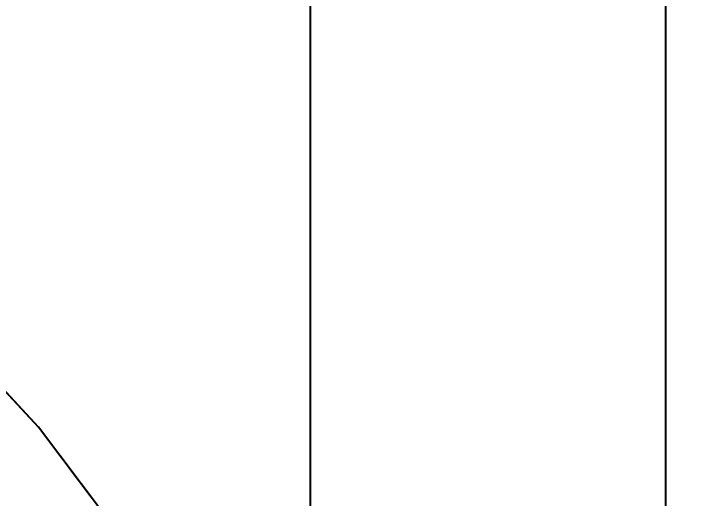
# Model space of a CAD drawing. Header units: millimetres. Extents: x -9 to 234, y -53 to 196.
# Drawn here: x 43.08 to 58.35, y 159.53 to 170.44 of the extents above; entities that cross this region are included whole.
import ezdxf

# ---------------------------------------------------------------- set-up
doc = ezdxf.new("R2010")
doc.units = ezdxf.units.MM
doc.linetypes.add('DASHED', pattern=[1.524, 1.27, -0.254])
for name, color, linetype in [('DIMS', 3, 'CONTINUOUS'), ('HIDDEN', 8, 'DASHED'), ('VISIBLE', 7, 'CONTINUOUS')]:
    doc.layers.add(name, color=color, linetype=linetype)
doc.styles.add('OpenSansCondensed-Light', font='OpenSansCondensed-Light.ttf')
doc.dimstyles.new('EZDXF', dxfattribs={"dimtxt": 0.25, "dimasz": 0.175, "dimexe": 0.375, "dimexo": 0.125, "dimgap": 0.1, "dimtad": 1, "dimlfac": 100, "dimzin": 12, "dimdsep": 46, "dimtxsty": 'OpenSansCondensed-Light', "dimblk": 'ARCHTICK', "dimcen": 2.5, "dimazin": 3, "dimtfac": 0.5, "dimtmove": 2, "dimatfit": 3})

# ---------------------------------------------------------------- blocks, each defined once
blk = doc.blocks.new('_ARCHTICK')
at = {"color": 0, "linetype": 'BYBLOCK', "const_width": 0.15}
blk.add_lwpolyline([(-0.5, -0.5), (0.5, 0.5)], dxfattribs=at)

msp = doc.modelspace()

# ---------------------------------------------------------------- linework, layer by layer
at = {"layer": 'HIDDEN'}
for points in [[(49.75, 187.1), (49.75, 81.6)], [(49.25, 145.7), (49.13074, 148.08963), (48.77414, 150.45551), (48.18375, 152.77412), (47.36543, 155.02244), (46.32732, 157.1781), (45.07973, 159.21968), (43.63507, 161.1269), (42.00768, 162.8808), (40.21376, 164.46396), (38.27111, 165.86062), (36.19906, 167.05692), (34.01818, 168.04097), (31.75017, 168.80298), (29.41756, 169.33539), (27.04352, 169.63289), (24.65166, 169.69254), (22.26575, 169.51374), (19.9095, 169.09827), (17.60632, 168.45026), (15.37911, 167.57614), (13.25, 166.48461)], [(49.25, 145.7), (49.13074, 148.08963), (48.77414, 150.45551), (48.18375, 152.77412), (47.36543, 155.02244), (46.32732, 157.1781), (45.07973, 159.21968), (43.63507, 161.1269), (42.00768, 162.8808), (40.21376, 164.46396), (38.27111, 165.86062), (36.19906, 167.05692), (34.01818, 168.04097), (31.75017, 168.80298), (29.41756, 169.33539), (27.04352, 169.63289), (24.65166, 169.69254), (22.26575, 169.51374), (19.9095, 169.09827), (17.60632, 168.45026), (15.37911, 167.57614), (13.25, 166.48461)], [(49.25, 145.7), (49.13074, 148.08963), (48.77414, 150.45551), (48.18375, 152.77412), (47.36543, 155.02244), (46.32732, 157.1781), (45.07973, 159.21968), (43.63507, 161.1269), (42.00768, 162.8808), (40.21376, 164.46396), (38.27111, 165.86062), (36.19906, 167.05692), (34.01818, 168.04097), (31.75017, 168.80298), (29.41756, 169.33539), (27.04352, 169.63289), (24.65166, 169.69254), (22.26575, 169.51374), (19.9095, 169.09827), (17.60632, 168.45026), (15.37911, 167.57614), (13.25, 166.48461)], [(49.25, 145.7), (49.13074, 148.08963), (48.77414, 150.45551), (48.18375, 152.77412), (47.36543, 155.02244), (46.32732, 157.1781), (45.07973, 159.21968), (43.63507, 161.1269), (42.00768, 162.8808), (40.21376, 164.46396), (38.27111, 165.86062), (36.19906, 167.05692), (34.01818, 168.04097), (31.75017, 168.80298), (29.41756, 169.33539), (27.04352, 169.63289), (24.65166, 169.69254), (22.26575, 169.51374), (19.9095, 169.09827), (17.60632, 168.45026), (15.37911, 167.57614), (13.25, 166.48461)], [(49.25, 145.7), (49.13074, 148.08963), (48.77414, 150.45551), (48.18375, 152.77412), (47.36543, 155.02244), (46.32732, 157.1781), (45.07973, 159.21968), (43.63507, 161.1269), (42.00768, 162.8808), (40.21376, 164.46396), (38.27111, 165.86062), (36.19906, 167.05692), (34.01818, 168.04097), (31.75017, 168.80298), (29.41756, 169.33539), (27.04352, 169.63289), (24.65166, 169.69254), (22.26575, 169.51374), (19.9095, 169.09827), (17.60632, 168.45026), (15.37911, 167.57614), (13.25, 166.48461)]]:
    msp.add_lwpolyline(points, dxfattribs=at)
at = {"layer": 'VISIBLE'}
for points in [[(49.75, 187.1), (49.75, 81.6)], [(49.25, 145.7), (49.13074, 148.08963), (48.77414, 150.45551), (48.18375, 152.77412), (47.36543, 155.02244), (46.32732, 157.1781), (45.07973, 159.21968), (43.63507, 161.1269), (42.00768, 162.8808), (40.21376, 164.46396), (38.27111, 165.86062), (36.19906, 167.05692), (34.01818, 168.04097), (31.75017, 168.80298), (29.41756, 169.33539), (27.04352, 169.63289), (24.65166, 169.69254), (22.26575, 169.51374), (19.9095, 169.09827), (17.60632, 168.45026), (15.37911, 167.57614), (13.25, 166.48461)]]:
    msp.add_lwpolyline(points, dxfattribs=at)

# ---------------------------------------------------------------- dimensions: what is measured, and where the dimension line sits
at = {"layer": 'DIMS'}
msp.add_linear_dim(base=(57.75, 80.6), p1=(49.75, 80.6), p2=(49.75, 188.1), angle=90, dimstyle='EZDXF', override={"dimtxt": 1.6, "dimasz": 1, "dimexe": 0.6, "dimexo": 0.5, "dimdec": 2}, dxfattribs=at).render()

doc.saveas('drawing.dxf')
